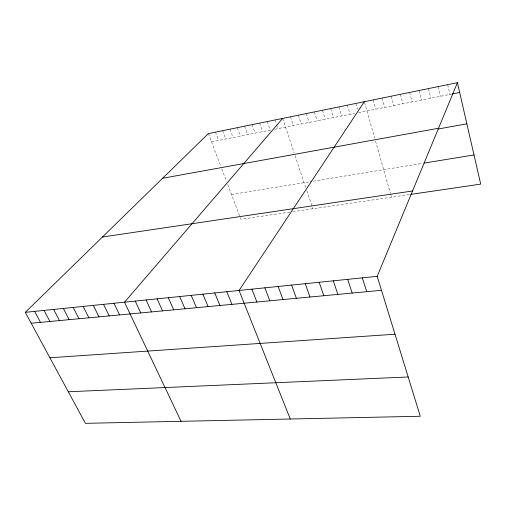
<?xml version="1.0" encoding="UTF-8"?>
<svg xmlns="http://www.w3.org/2000/svg" width="506" height="506" viewBox="0 0 506 506"><rect width="100%" height="100%" fill="white"/><g stroke="black" fill="none" stroke-linecap="round" stroke-linejoin="round"><path stroke-width="0.38" stroke-dasharray="2.53 1.9" d="M211.508 141.832L271.722 129.865M274.777 129.251L354.611 113.382M358.438 112.623L451.447 94.129M231.52 194.513L311.747 181.42M313.284 181.173L422.453 163.356M289.868 212.115L240.938 219.294L227.668 184.367M292.797 211.685L410.094 194.475M208.371 133.59L220.692 166.019M221.773 168.859L226.561 181.452M215.499 132.136L218.611 140.421M222.684 130.668L225.777 138.998M229.939 129.182L233.007 137.556M237.263 127.683L240.312 136.108M244.651 126.177L247.674 134.64M252.108 124.647L255.113 133.167M259.635 123.11L262.614 131.674M267.231 121.554L270.191 130.168M274.903 119.985L276.371 124.318M276.611 125.039L277.838 128.644M282.645 118.404L294.163 152.863M295.08 155.627L305.833 187.796M306.807 190.718L312.834 208.744M290.463 116.804L293.347 125.564M298.35 115.191L301.209 124.002M306.32 113.565L309.153 122.42M314.365 111.921L317.167 120.826M322.486 110.257L325.263 119.214M330.69 108.581L333.435 117.594M338.969 106.886L341.689 115.95M347.337 105.178L350.025 114.293M355.781 103.452L357.419 109.094M364.516 102.414L374.699 138.189M375.534 141.111L390.43 193.431M390.645 194.184L391.505 197.207M373.188 99.891L375.787 109.169M382.163 98.056L384.718 107.392M391.227 96.203L393.75 105.602M400.385 94.331L402.871 103.787M409.639 92.434L412.093 101.953M418.993 90.523L421.409 100.099M428.449 88.588L430.821 98.227M438 86.634L440.34 96.336M447.658 84.66L449.954 94.426"/><path stroke-width="0.76" d="M377.191 276.333L457.418 82.668L208.371 133.59L25.3 312.335L85.4 423.332L420.271 416.261L377.191 276.333L25.3 312.335M364.314 101.706L239.06 290.463L290.254 419.006M282.645 118.404L124.514 302.183L181.04 421.315M452.2 93.977L459.676 92.49M162.622 178.264L438.538 128.252M438.398 128.96L466.861 123.812M423.952 163.115L474.008 154.944M102.433 237.023L412.554 190.977M410.815 194.374L480.7 184.121L457.418 82.668M31.201 323.239L381.492 290.299M49.898 357.767L395.015 334.219M68.31 391.77L408.178 376.976M34.617 311.38L40.499 322.366M44.066 310.412L49.917 321.481M53.642 309.432L59.461 320.583M63.345 308.439L69.139 319.672M73.187 307.433L78.949 318.748M83.167 306.415L88.892 317.812M93.287 305.377L98.974 316.864M103.547 304.327L109.201 315.902M113.951 303.265L119.574 314.928M135.222 301.089L140.757 312.936M146.089 299.976L151.579 311.917M157.113 298.85L162.559 310.886M168.302 297.705L173.703 309.836M179.655 296.541L185.006 308.774M191.179 295.365L196.48 307.699M202.874 294.163L208.124 306.604M214.753 292.949L219.952 305.491M226.815 291.715L231.95 304.359M251.874 289.154L256.89 302.019M264.897 287.819L269.843 300.798M278.129 286.466L283.012 299.558M291.582 285.093L296.389 298.3M305.263 283.689L309.988 297.022M319.166 282.266L323.815 295.725M333.309 280.824L337.875 294.403M347.685 279.35L352.17 293.056M362.315 277.851L366.705 291.69"/></g></svg>
